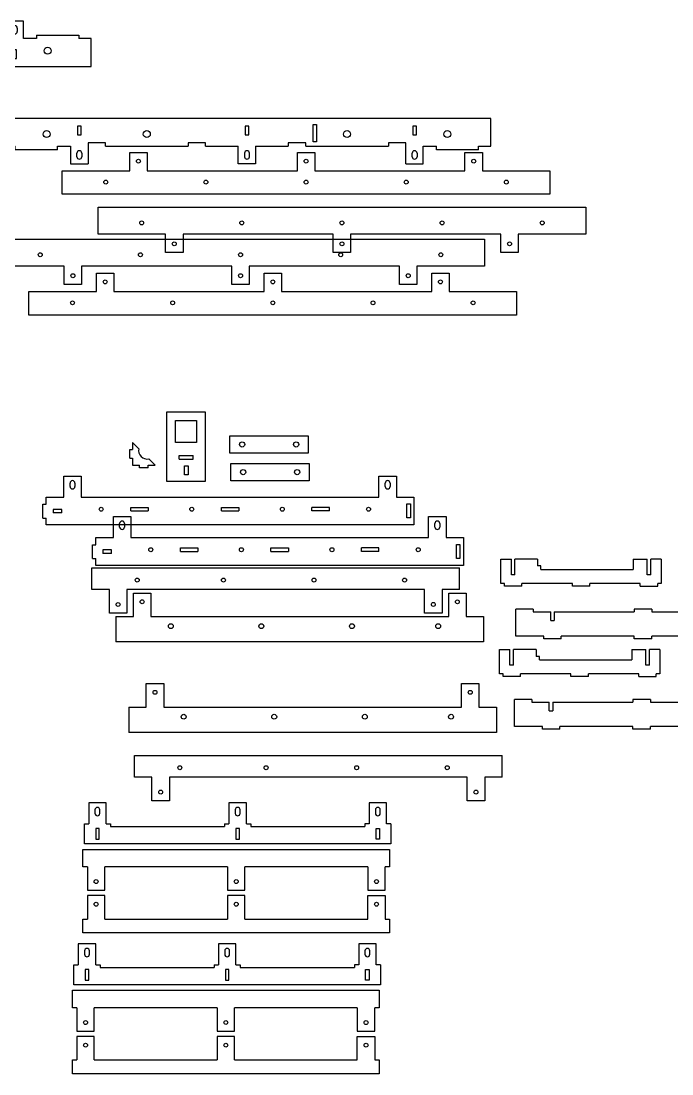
# Model space of a CAD drawing. Header units: millimetres. Extents: x -1032 to 1068, y -74 to 636.
# Drawn here: x -716 to -342, y -74 to 530 of the extents above; entities that cross this region are included whole.
import ezdxf

# ---------------------------------------------------------------- set-up
doc = ezdxf.new("R2010")
doc.units = ezdxf.units.MM
for name, color, linetype in [('BED_HOLDING_PLAT', 7, 'Continuous'), ('BED_HOLDING_TOP_', 7, 'Continuous'), ('Default', 7, 'Continuous'), ('LIMIT_SWICH_PLAT', 7, 'Continuous'), ('LONG_SUPPORT', 7, 'Continuous'), ('MIDLDE_PLATE', 7, 'Continuous'), ('SMALL_SUPPORT', 7, 'Continuous'), ('SUPPORT_LIMIT_', 7, 'Continuous'), ('X_HOLDING_PLATE_', 7, 'Continuous'), ('X_HOLDING_TOP_PL', 7, 'Continuous'), ('X_MIDDLE_PLATE', 7, 'Continuous'), ('X_RACK_SUPPORT_P', 7, 'Continuous'), ('Z_HOLDING_PLATE', 7, 'Continuous'), ('Z_HOLDING_TOP_PL', 7, 'Continuous'), ('Z_MIDLDE_PLATE', 7, 'Continuous')]:
    doc.layers.add(name, color=color, linetype=linetype)

# ---------------------------------------------------------------- blocks, each defined once
blk = doc.blocks.new('SE11')
at = {"layer": 'BED_HOLDING_PLAT', "color": 7, "linetype": 'Continuous'}
for p, q in [((-726.05, 473.69), (-726.05, 457.69)), ((-446.05, 473.69), (-726.05, 473.69)), ((-446.05, 457.69), (-446.05, 473.69)), ((-681.3, 469.19), (-683.3, 469.19)), ((-683.3, 469.19), (-683.3, 464.19)), ((-681.3, 464.19), (-681.3, 469.19)), ((-585.05, 469.19), (-587.05, 469.19)), ((-587.05, 469.19), (-587.05, 464.19)), ((-585.05, 464.19), (-585.05, 469.19)), ((-548.05, 460.19), (-548.05, 470.19)), ((-548.05, 470.19), (-546.05, 470.19)), ((-546.05, 470.19), (-546.05, 460.19)), ((-488.8, 469.19), (-490.8, 469.19)), ((-490.8, 469.19), (-490.8, 464.19)), ((-488.8, 464.19), (-488.8, 469.19)), ((-683.3, 464.19), (-681.3, 464.19)), ((-677.3, 459.69), (-677.3, 447.69)), ((-667.3, 459.69), (-677.3, 459.69)), ((-667.3, 457.69), (-667.3, 459.69)), ((-619.8, 459.69), (-619.8, 457.69)), ((-609.8, 459.69), (-619.8, 459.69)), ((-609.8, 457.69), (-609.8, 459.69)), ((-587.05, 464.19), (-585.05, 464.19)), ((-562.3, 459.69), (-562.3, 457.69)), ((-552.3, 459.69), (-562.3, 459.69)), ((-552.3, 457.69), (-552.3, 459.69)), ((-546.05, 460.19), (-548.05, 460.19)), ((-504.8, 459.69), (-504.8, 457.69)), ((-494.8, 459.69), (-504.8, 459.69)), ((-494.8, 447.69), (-494.8, 459.69)), ((-490.8, 464.19), (-488.8, 464.19)), ((-726.05, 457.69), (-719.05, 457.69)), ((-719.05, 455.69), (-719.05, 457.69)), ((-694.79, 455.69), (-719.05, 455.69)), ((-694.79, 457.69), (-687.3, 457.69)), ((-694.79, 455.69), (-694.79, 457.69)), ((-687.3, 457.69), (-687.3, 447.69)), ((-683.7, 451.69), (-683.7, 453.69)), ((-680.9, 453.69), (-680.9, 451.69)), ((-667.3, 457.69), (-619.8, 457.69)), ((-609.8, 457.69), (-591.05, 457.69)), ((-591.05, 447.69), (-591.05, 457.69)), ((-587.45, 453.69), (-587.45, 451.69)), ((-584.65, 451.69), (-584.65, 453.69)), ((-581.05, 457.69), (-562.3, 457.69)), ((-581.05, 457.69), (-581.05, 447.69)), ((-552.3, 457.69), (-504.8, 457.69)), ((-491.2, 451.69), (-491.2, 453.69)), ((-488.4, 453.69), (-488.4, 451.69)), ((-484.8, 457.69), (-477.32, 457.69)), ((-484.8, 447.69), (-484.8, 457.69)), ((-477.32, 455.69), (-477.32, 457.69)), ((-453.05, 455.69), (-477.32, 455.69)), ((-453.05, 457.69), (-446.05, 457.69)), ((-453.05, 455.69), (-453.05, 457.69)), ((-687.3, 447.69), (-677.3, 447.69)), ((-581.05, 447.69), (-591.05, 447.69)), ((-494.8, 447.69), (-484.8, 447.69))]:
    blk.add_line(p, q, dxfattribs=at)
for centre in [(-701.05, 464.69), (-643.55, 464.69), (-528.55, 464.69), (-471.05, 464.69)]:
    blk.add_circle(centre, 2, dxfattribs=at)
for centre, start, end in [((-682.3, 453.69), 0, 180), ((-586.05, 453.69), 0, 180), ((-489.8, 453.69), 0, 180), ((-682.3, 451.69), 180, 0), ((-586.05, 451.69), 180, 0), ((-489.8, 451.69), 180, 0)]:
    blk.add_arc(centre, 1.4, start, end, dxfattribs=at)
blk = doc.blocks.new('SE45')
at = {"layer": 'MIDLDE_PLATE', "color": 7, "linetype": 'Continuous'}
for p, q in [((-653.37, 443.63), (-653.37, 454.13)), ((-653.37, 454.13), (-643.37, 454.13)), ((-643.37, 454.13), (-643.37, 443.63)), ((-557.12, 443.63), (-557.12, 454.13)), ((-557.12, 454.13), (-547.12, 454.13)), ((-547.12, 454.13), (-547.12, 443.63)), ((-460.87, 443.63), (-460.87, 454.13)), ((-460.87, 454.13), (-450.87, 454.13)), ((-450.87, 454.13), (-450.87, 443.63)), ((-692.12, 430.13), (-692.12, 443.63)), ((-692.12, 443.63), (-653.37, 443.63)), ((-643.37, 443.63), (-557.12, 443.63)), ((-547.12, 443.63), (-460.87, 443.63)), ((-450.87, 443.63), (-412.12, 443.63)), ((-412.12, 443.63), (-412.12, 430.13)), ((-412.12, 430.13), (-692.12, 430.13))]:
    blk.add_line(p, q, dxfattribs=at)
for centre, radius in [((-648.37, 449.14), 1.13), ((-552.12, 449.14), 1.12), ((-455.87, 449.14), 1.13), ((-667.12, 437.13), 1.12), ((-609.62, 437.13), 1.12), ((-552.12, 437.13), 1.12), ((-494.62, 437.13), 1.12), ((-437.12, 437.13), 1.12)]:
    blk.add_circle(centre, radius, dxfattribs=at)
blk = doc.blocks.new('SE46')
at = {"layer": 'BED_HOLDING_TOP_', "color": 7, "linetype": 'Continuous'}
for p, q in [((-729.72, 388.95), (-729.72, 404.45)), ((-729.72, 404.45), (-449.72, 404.45)), ((-449.72, 404.45), (-449.72, 388.95)), ((-690.97, 388.95), (-729.72, 388.95)), ((-690.97, 378.44), (-690.97, 388.95)), ((-594.72, 388.95), (-680.97, 388.95)), ((-680.97, 388.95), (-680.97, 378.44)), ((-594.72, 378.44), (-594.72, 388.95)), ((-584.72, 388.95), (-584.72, 378.44)), ((-498.47, 388.95), (-584.72, 388.95)), ((-498.47, 378.44), (-498.47, 388.95)), ((-449.72, 388.95), (-488.47, 388.95)), ((-488.47, 388.95), (-488.47, 378.44)), ((-680.97, 378.44), (-690.97, 378.44)), ((-584.72, 378.44), (-594.72, 378.44)), ((-488.47, 378.44), (-498.47, 378.44))]:
    blk.add_line(p, q, dxfattribs=at)
for centre, radius in [((-704.72, 395.45), 1.12), ((-647.22, 395.45), 1.12), ((-589.72, 395.45), 1.12), ((-532.22, 395.45), 1.12), ((-474.72, 395.45), 1.12), ((-685.97, 383.43), 1.13), ((-589.72, 383.43), 1.13), ((-493.47, 383.43), 1.13)]:
    blk.add_circle(centre, radius, dxfattribs=at)
blk = doc.blocks.new('SE47')
at = {"layer": 'SMALL_SUPPORT', "color": 7, "linetype": 'Continuous'}
for p, q in [((-440.24, 206.91), (-440.24, 220.91)), ((-440.24, 220.91), (-434.24, 220.91)), ((-434.24, 211.91), (-434.24, 220.91)), ((-432.24, 211.91), (-432.24, 220.91)), ((-419.24, 220.91), (-432.24, 220.91)), ((-419.24, 220.91), (-419.24, 216.91)), ((-364.24, 220.91), (-364.24, 214.91)), ((-364.24, 220.91), (-356.24, 220.91)), ((-356.24, 211.91), (-356.24, 220.91)), ((-354.24, 211.91), (-354.24, 220.91)), ((-348.24, 220.91), (-354.24, 220.91)), ((-348.24, 220.91), (-348.24, 206.91)), ((-432.24, 211.91), (-434.24, 211.91)), ((-417.24, 216.91), (-419.24, 216.91)), ((-417.24, 214.91), (-417.24, 216.91)), ((-417.24, 214.91), (-364.24, 214.91)), ((-354.24, 211.91), (-356.24, 211.91)), ((-438.24, 206.91), (-440.24, 206.91)), ((-438.24, 205.41), (-438.24, 206.91)), ((-428.24, 205.41), (-438.24, 205.41)), ((-399.24, 206.91), (-428.24, 206.91)), ((-428.24, 205.41), (-428.24, 206.91)), ((-399.24, 205.41), (-399.24, 206.91)), ((-389.24, 205.41), (-399.24, 205.41)), ((-389.24, 205.41), (-389.24, 206.91)), ((-360.24, 206.91), (-389.24, 206.91)), ((-360.24, 205.41), (-360.24, 206.91)), ((-360.24, 205.41), (-350.24, 205.41)), ((-348.24, 206.91), (-350.24, 206.91)), ((-350.24, 205.41), (-350.24, 206.91))]:
    blk.add_line(p, q, dxfattribs=at)
blk = doc.blocks.new('SE48')
at = {"layer": 'LONG_SUPPORT', "color": 7, "linetype": 'Continuous'}
for p, q in [((-431.66, 176.64), (-431.66, 192.14)), ((-421.66, 192.14), (-431.66, 192.14)), ((-421.66, 192.14), (-421.66, 190.64)), ((-421.66, 190.64), (-411.66, 190.64)), ((-411.66, 185.64), (-411.66, 190.64)), ((-409.66, 190.64), (-363.66, 190.64)), ((-409.66, 190.64), (-409.66, 185.64)), ((-353.66, 192.14), (-363.66, 192.14)), ((-363.66, 192.14), (-363.66, 190.64)), ((-353.66, 192.14), (-353.66, 190.64)), ((-353.66, 190.64), (-307.66, 190.64)), ((-307.66, 190.64), (-307.66, 185.64)), ((-305.66, 190.64), (-295.66, 190.64)), ((-305.66, 185.64), (-305.66, 190.64)), ((-295.66, 192.14), (-295.66, 190.64)), ((-295.66, 192.14), (-285.66, 192.14)), ((-285.66, 192.14), (-285.66, 176.64)), ((-411.66, 185.64), (-409.66, 185.64)), ((-305.66, 185.64), (-307.66, 185.64)), ((-415.66, 176.64), (-431.66, 176.64)), ((-415.66, 175.14), (-415.66, 176.64)), ((-405.66, 175.14), (-405.66, 176.64)), ((-363.66, 176.64), (-405.66, 176.64)), ((-363.66, 175.14), (-363.66, 176.64)), ((-353.66, 175.14), (-353.66, 176.64)), ((-311.66, 176.64), (-353.66, 176.64)), ((-311.66, 175.14), (-311.66, 176.64)), ((-285.66, 176.64), (-301.66, 176.64)), ((-301.66, 175.14), (-301.66, 176.64)), ((-405.66, 175.14), (-415.66, 175.14)), ((-353.66, 175.14), (-363.66, 175.14)), ((-311.66, 175.14), (-301.66, 175.14))]:
    blk.add_line(p, q, dxfattribs=at)
blk = doc.blocks.new('SE49')
at = {"layer": 'X_HOLDING_TOP_PL', "color": 7, "linetype": 'Continuous'}
for p, q in [((-651.24, 187.86), (-651.24, 201.36)), ((-651.24, 201.36), (-641.24, 201.36)), ((-641.24, 201.36), (-641.24, 187.86)), ((-470.24, 187.86), (-470.24, 201.36)), ((-470.24, 201.36), (-460.24, 201.36)), ((-460.24, 201.36), (-460.24, 187.86)), ((-661.24, 187.86), (-651.24, 187.86)), ((-661.24, 187.86), (-661.24, 173.36)), ((-641.24, 187.86), (-470.24, 187.86)), ((-460.24, 187.86), (-450.24, 187.86)), ((-450.24, 187.86), (-450.24, 173.36)), ((-450.24, 173.36), (-661.24, 173.36))]:
    blk.add_line(p, q, dxfattribs=at)
for centre, radius in [((-646.24, 196.36), 1.13), ((-465.24, 196.36), 1.12), ((-629.77, 182.36), 1.4), ((-577.77, 182.36), 1.4), ((-525.77, 182.36), 1.4), ((-476.25, 182.36), 1.4)]:
    blk.add_circle(centre, radius, dxfattribs=at)
blk = doc.blocks.new('SE50')
at = {"layer": 'X_MIDDLE_PLATE', "color": 7, "linetype": 'Continuous'}
for p, q in [((-675.04, 203.33), (-675.04, 215.83)), ((-675.04, 215.83), (-464.04, 215.83)), ((-464.04, 203.33), (-464.04, 215.83)), ((-665.04, 203.33), (-675.04, 203.33)), ((-665.04, 189.83), (-665.04, 203.33)), ((-484.04, 203.33), (-655.04, 203.33)), ((-655.04, 203.33), (-655.04, 189.83)), ((-484.04, 189.83), (-484.04, 203.33)), ((-474.04, 203.33), (-474.04, 189.83)), ((-464.04, 203.33), (-474.04, 203.33)), ((-655.04, 189.83), (-665.04, 189.83)), ((-474.04, 189.83), (-484.04, 189.83))]:
    blk.add_line(p, q, dxfattribs=at)
for centre, radius in [((-649.06, 208.83), 1.13), ((-599.54, 208.83), 1.13), ((-547.54, 208.83), 1.13), ((-495.54, 208.83), 1.13), ((-660.04, 194.83), 1.12), ((-479.04, 194.83), 1.13)]:
    blk.add_circle(centre, radius, dxfattribs=at)
blk = doc.blocks.new('SE51')
at = {"layer": 'X_RACK_SUPPORT_P', "color": 7, "linetype": 'Continuous'}
for p, q in [((-595.27, 265.78), (-595.27, 275.78)), ((-595.27, 275.78), (-550.27, 275.78)), ((-550.27, 275.78), (-550.27, 265.78)), ((-550.27, 265.78), (-595.27, 265.78))]:
    blk.add_line(p, q, dxfattribs=at)
for centre in [(-588.27, 270.78), (-557.27, 270.78)]:
    blk.add_circle(centre, 1.5, dxfattribs=at)
blk = doc.blocks.new('SE52')
at = {"layer": 'LIMIT_SWICH_PLAT', "color": 7, "linetype": 'Continuous'}
for p, q in [((-632, 265.28), (-632, 305.28)), ((-632, 305.28), (-610, 305.28)), ((-610, 305.28), (-610, 265.28)), ((-627, 300.28), (-615, 300.28)), ((-627, 287.78), (-627, 300.28)), ((-615, 300.28), (-615, 287.78)), ((-615, 287.78), (-627, 287.78)), ((-624.88, 280.28), (-616.88, 280.28)), ((-624.88, 278.28), (-624.88, 280.28)), ((-624.88, 278.28), (-616.88, 278.28)), ((-616.88, 278.28), (-616.88, 280.28)), ((-621.88, 269.28), (-621.88, 274.28)), ((-621.88, 274.28), (-619.88, 274.28)), ((-619.88, 274.28), (-619.88, 269.28)), ((-619.88, 269.28), (-621.88, 269.28)), ((-610, 265.28), (-632, 265.28))]:
    blk.add_line(p, q, dxfattribs=at)
blk = doc.blocks.new('SE53')
at = {"layer": 'SUPPORT_LIMIT_', "color": 7, "linetype": 'Continuous'}
for p, q in [((-651.8, 287.75), (-651.8, 283.75)), ((-648.21, 284.17), (-651.8, 287.75)), ((-653.3, 283.75), (-651.8, 283.75)), ((-653.3, 278.75), (-653.3, 283.75)), ((-653.3, 278.75), (-651.8, 278.75)), ((-651.8, 278.75), (-651.8, 274.75)), ((-638.8, 274.75), (-642.38, 278.34)), ((-651.8, 274.75), (-647.8, 274.75)), ((-647.8, 273.25), (-647.8, 274.75)), ((-642.8, 273.25), (-647.8, 273.25)), ((-642.8, 274.75), (-638.8, 274.75)), ((-642.8, 273.25), (-642.8, 274.75))]:
    blk.add_line(p, q, dxfattribs=at)
blk.add_arc((-643.3, 283.25), 5, 169.4499, 280.5501, dxfattribs=at)
blk = doc.blocks.new('SE54')
at = {"layer": 'X_HOLDING_PLATE_', "color": 7, "linetype": 'Continuous'}
for p, q in [((-662.75, 233.25), (-662.75, 245.25)), ((-662.75, 245.25), (-652.75, 245.25)), ((-652.75, 245.25), (-652.75, 233.25)), ((-481.75, 233.25), (-481.75, 245.25)), ((-481.75, 245.25), (-471.75, 245.25)), ((-471.75, 245.25), (-471.75, 233.25)), ((-659.15, 239.25), (-659.15, 241.25)), ((-656.35, 241.25), (-656.35, 239.25)), ((-478.15, 239.25), (-478.15, 241.25)), ((-475.35, 241.25), (-475.35, 239.25)), ((-672.75, 233.25), (-662.75, 233.25)), ((-672.75, 229.13), (-672.75, 233.25)), ((-652.75, 233.25), (-481.75, 233.25)), ((-471.75, 233.25), (-461.75, 233.25)), ((-461.75, 233.25), (-461.75, 217.25)), ((-674.75, 229.13), (-672.75, 229.13)), ((-674.75, 221.13), (-674.75, 229.13)), ((-663.75, 226.13), (-668.75, 226.13)), ((-668.75, 226.13), (-668.75, 224.13)), ((-663.75, 224.13), (-668.75, 224.13)), ((-663.75, 224.13), (-663.75, 226.13)), ((-624.25, 225.25), (-624.25, 227.25)), ((-624.25, 227.25), (-614.25, 227.25)), ((-624.25, 225.25), (-614.25, 225.25)), ((-614.25, 227.25), (-614.25, 225.25)), ((-572.25, 227.25), (-562.25, 227.25)), ((-572.25, 225.25), (-572.25, 227.25)), ((-572.25, 225.25), (-562.25, 225.25)), ((-562.25, 227.25), (-562.25, 225.25)), ((-510.25, 227.25), (-520.25, 227.25)), ((-520.25, 225.25), (-520.25, 227.25)), ((-510.25, 225.25), (-520.25, 225.25)), ((-510.25, 225.25), (-510.25, 227.25)), ((-465.75, 221.25), (-465.75, 229.25)), ((-465.75, 229.25), (-463.75, 229.25)), ((-463.75, 229.25), (-463.75, 221.25)), ((-674.75, 221.13), (-672.75, 221.13)), ((-672.75, 217.25), (-672.75, 221.13)), ((-463.75, 221.25), (-465.75, 221.25)), ((-461.75, 217.25), (-672.75, 217.25))]:
    blk.add_line(p, q, dxfattribs=at)
for centre in [(-641.25, 226.25), (-589.25, 226.25), (-537.25, 226.25), (-487.74, 226.25)]:
    blk.add_circle(centre, 1.13, dxfattribs=at)
for centre, start, end in [((-657.75, 241.25), 0, 180), ((-476.75, 241.25), 0, 180), ((-657.75, 239.25), 180, 0), ((-476.75, 239.25), 180, 0)]:
    blk.add_arc(centre, 1.4, start, end, dxfattribs=at)
blk = doc.blocks.new('SE57')
at = {"layer": 'Z_HOLDING_TOP_PL', "color": 7, "linetype": 'Continuous'}
for p, q in [((-680.18, 44.36), (-680.18, 54.36)), ((-680.18, 54.36), (-504.18, 54.36)), ((-504.18, 54.36), (-504.18, 44.36)), ((-677.68, 44.36), (-680.18, 44.36)), ((-677.68, 44.36), (-677.68, 30.87)), ((-597.18, 44.36), (-667.68, 44.36)), ((-667.68, 30.87), (-667.68, 44.36)), ((-597.18, 44.36), (-597.18, 30.87)), ((-516.68, 44.36), (-587.18, 44.36)), ((-587.18, 30.87), (-587.18, 44.36)), ((-516.68, 44.36), (-516.68, 30.87)), ((-504.18, 44.36), (-506.68, 44.36)), ((-506.68, 30.87), (-506.68, 44.36)), ((-677.68, 30.87), (-667.68, 30.87)), ((-597.18, 30.87), (-587.18, 30.87)), ((-516.68, 30.87), (-506.68, 30.87))]:
    blk.add_line(p, q, dxfattribs=at)
for centre, radius in [((-672.68, 35.87), 1.13), ((-592.18, 35.87), 1.12), ((-511.68, 35.87), 1.13)]:
    blk.add_circle(centre, radius, dxfattribs=at)
blk = doc.blocks.new('SE58')
at = {"layer": 'Z_MIDLDE_PLATE', "color": 7, "linetype": 'Continuous'}
for p, q in [((-667.68, 27.87), (-677.68, 27.87)), ((-677.68, 27.87), (-677.68, 14.37)), ((-667.68, 14.37), (-667.68, 27.87)), ((-587.18, 27.87), (-597.18, 27.87)), ((-597.18, 27.87), (-597.18, 14.37)), ((-587.18, 14.37), (-587.18, 27.87)), ((-516.68, 27.87), (-506.68, 27.87)), ((-516.68, 14.37), (-516.68, 27.87)), ((-506.68, 27.87), (-506.68, 14.37)), ((-680.18, 6.37), (-680.18, 14.37)), ((-680.18, 14.37), (-677.68, 14.37)), ((-667.68, 14.37), (-597.18, 14.37)), ((-587.18, 14.37), (-516.68, 14.37)), ((-506.68, 14.37), (-504.18, 14.37)), ((-504.18, 14.37), (-504.18, 6.37)), ((-504.18, 6.37), (-680.18, 6.37))]:
    blk.add_line(p, q, dxfattribs=at)
for centre, radius in [((-672.68, 22.87), 1.13), ((-592.18, 22.87), 1.12), ((-511.68, 22.87), 1.13)]:
    blk.add_circle(centre, radius, dxfattribs=at)
blk = doc.blocks.new('SE59')
at = {"layer": 'Z_HOLDING_PLATE', "color": 7, "linetype": 'Continuous'}
for p, q in [((-666.9, 81.01), (-676.9, 81.01)), ((-676.9, 81.01), (-676.9, 69.01)), ((-666.9, 69.01), (-666.9, 81.01)), ((-586.4, 81.01), (-596.4, 81.01)), ((-596.4, 81.01), (-596.4, 69.01)), ((-586.4, 69.01), (-586.4, 81.01)), ((-505.9, 81.01), (-515.9, 81.01)), ((-515.9, 81.01), (-515.9, 69.01)), ((-505.9, 69.01), (-505.9, 81.01)), ((-673.3, 77.01), (-673.3, 75.01)), ((-670.5, 75.01), (-670.5, 77.01)), ((-592.8, 77.01), (-592.8, 75.01)), ((-590, 75.01), (-590, 77.01)), ((-512.3, 77.01), (-512.3, 75.01)), ((-509.5, 75.01), (-509.5, 77.01)), ((-679.4, 57.51), (-679.4, 69.01)), ((-679.4, 69.01), (-676.9, 69.01)), ((-666.9, 69.01), (-664.4, 69.01)), ((-664.4, 69.01), (-664.4, 67.51)), ((-664.4, 67.51), (-598.9, 67.51)), ((-598.9, 69.01), (-598.9, 67.51)), ((-598.9, 69.01), (-596.4, 69.01)), ((-586.4, 69.01), (-583.9, 69.01)), ((-583.9, 69.01), (-583.9, 67.51)), ((-583.9, 67.51), (-518.4, 67.51)), ((-518.4, 69.01), (-518.4, 67.51)), ((-515.9, 69.01), (-518.4, 69.01)), ((-503.4, 69.01), (-505.9, 69.01)), ((-503.4, 69.01), (-503.4, 57.51)), ((-670.9, 66.26), (-672.9, 66.26)), ((-672.9, 66.26), (-672.9, 60.26)), ((-670.9, 60.26), (-670.9, 66.26)), ((-590.4, 66.26), (-592.4, 66.26)), ((-592.4, 66.26), (-592.4, 60.26)), ((-590.4, 60.26), (-590.4, 66.26)), ((-511.9, 60.26), (-511.9, 66.26)), ((-511.9, 66.26), (-509.9, 66.26)), ((-509.9, 66.26), (-509.9, 60.26)), ((-503.4, 57.51), (-679.4, 57.51)), ((-672.9, 60.26), (-670.9, 60.26)), ((-592.4, 60.26), (-590.4, 60.26)), ((-509.9, 60.26), (-511.9, 60.26))]:
    blk.add_line(p, q, dxfattribs=at)
for centre, start, end in [((-671.9, 77.01), 0, 180), ((-671.9, 75.01), 180, 0), ((-591.4, 77.01), 0, 180), ((-591.4, 75.01), 180, 0), ((-510.9, 77.01), 0, 180), ((-510.9, 75.01), 180, 0)]:
    blk.add_arc(centre, 1.4, start, end, dxfattribs=at)
blk = doc.blocks.new('SE72')
at = {"layer": 'BED_HOLDING_PLAT', "color": 7, "linetype": 'Continuous'}
for p, q in [((-906.78, 529.51), (-916.78, 529.51)), ((-916.78, 529.51), (-916.78, 519.51)), ((-913.18, 523.51), (-913.18, 525.51)), ((-910.38, 525.51), (-910.38, 523.51)), ((-906.78, 529.51), (-906.78, 517.51)), ((-820.53, 519.51), (-820.53, 529.51)), ((-820.53, 529.51), (-810.53, 529.51)), ((-816.93, 525.51), (-816.93, 523.51)), ((-814.13, 523.51), (-814.13, 525.51)), ((-810.53, 529.51), (-810.53, 519.51)), ((-724.28, 517.51), (-724.28, 529.51)), ((-714.28, 529.51), (-724.28, 529.51)), ((-720.68, 523.51), (-720.68, 525.51)), ((-717.88, 525.51), (-717.88, 523.51)), ((-714.28, 519.51), (-714.28, 529.51)), ((-955.53, 519.51), (-955.53, 503.51)), ((-948.53, 519.51), (-955.53, 519.51)), ((-948.53, 521.51), (-948.53, 519.51)), ((-948.53, 521.51), (-924.27, 521.51)), ((-924.27, 521.51), (-924.27, 519.51)), ((-916.78, 519.51), (-924.27, 519.51)), ((-896.78, 517.51), (-896.78, 519.51)), ((-849.28, 519.51), (-896.78, 519.51)), ((-849.28, 519.51), (-849.28, 517.51)), ((-839.28, 517.51), (-839.28, 519.51)), ((-820.53, 519.51), (-839.28, 519.51)), ((-791.78, 519.51), (-810.53, 519.51)), ((-791.78, 519.51), (-791.78, 517.51)), ((-781.78, 517.51), (-781.78, 519.51)), ((-734.28, 519.51), (-781.78, 519.51)), ((-734.28, 519.51), (-734.28, 517.51)), ((-706.8, 519.51), (-714.28, 519.51)), ((-706.8, 521.51), (-706.8, 519.51)), ((-706.8, 521.51), (-682.53, 521.51)), ((-682.53, 521.51), (-682.53, 519.51)), ((-675.53, 519.51), (-682.53, 519.51)), ((-675.53, 503.51), (-675.53, 519.51)), ((-906.78, 517.51), (-896.78, 517.51)), ((-855.53, 517.01), (-853.53, 517.01)), ((-855.53, 507.01), (-855.53, 517.01)), ((-853.53, 517.01), (-853.53, 507.01)), ((-849.28, 517.51), (-839.28, 517.51)), ((-791.78, 517.51), (-781.78, 517.51)), ((-734.28, 517.51), (-724.28, 517.51)), ((-910.78, 513.01), (-912.78, 513.01)), ((-912.78, 513.01), (-912.78, 508.01)), ((-912.78, 508.01), (-910.78, 508.01)), ((-910.78, 508.01), (-910.78, 513.01)), ((-814.53, 513.01), (-816.53, 513.01)), ((-816.53, 513.01), (-816.53, 508.01)), ((-816.53, 508.01), (-814.53, 508.01)), ((-814.53, 508.01), (-814.53, 513.01)), ((-718.28, 513.01), (-720.28, 513.01)), ((-720.28, 513.01), (-720.28, 508.01)), ((-720.28, 508.01), (-718.28, 508.01)), ((-718.28, 508.01), (-718.28, 513.01)), ((-955.53, 503.51), (-675.53, 503.51)), ((-853.53, 507.01), (-855.53, 507.01))]:
    blk.add_line(p, q, dxfattribs=at)
for centre in [(-930.53, 512.51), (-873.03, 512.51), (-758.03, 512.51), (-700.53, 512.51)]:
    blk.add_circle(centre, 2, dxfattribs=at)
for centre, start, end in [((-911.78, 525.51), 0, 180), ((-815.53, 525.51), 0, 180), ((-719.28, 525.51), 0, 180), ((-911.78, 523.51), 180, 0), ((-815.53, 523.51), 180, 0), ((-719.28, 523.51), 180, 0)]:
    blk.add_arc(centre, 1.4, start, end, dxfattribs=at)
blk = doc.blocks.new('SE73')
at = {"layer": 'MIDLDE_PLATE', "color": 7, "linetype": 'Continuous'}
for p, q in [((-672.46, 374.37), (-672.46, 384.87)), ((-672.46, 384.87), (-662.46, 384.87)), ((-662.46, 384.87), (-662.46, 374.37)), ((-576.21, 374.37), (-576.21, 384.87)), ((-576.21, 384.87), (-566.21, 384.87)), ((-566.21, 384.87), (-566.21, 374.37)), ((-479.96, 374.37), (-479.96, 384.87)), ((-479.96, 384.87), (-469.96, 384.87)), ((-469.96, 384.87), (-469.96, 374.37)), ((-711.21, 360.87), (-711.21, 374.37)), ((-711.21, 374.37), (-672.46, 374.37)), ((-662.46, 374.37), (-576.21, 374.37)), ((-566.21, 374.37), (-479.96, 374.37)), ((-469.96, 374.37), (-431.21, 374.37)), ((-431.21, 374.37), (-431.21, 360.87)), ((-431.21, 360.87), (-711.21, 360.87))]:
    blk.add_line(p, q, dxfattribs=at)
for centre, radius in [((-667.46, 379.88), 1.13), ((-571.21, 379.88), 1.12), ((-474.96, 379.88), 1.13), ((-686.21, 367.87), 1.12), ((-628.71, 367.87), 1.12), ((-571.21, 367.87), 1.12), ((-513.71, 367.87), 1.12), ((-456.21, 367.87), 1.12)]:
    blk.add_circle(centre, radius, dxfattribs=at)
blk = doc.blocks.new('SE74')
at = {"layer": 'BED_HOLDING_TOP_', "color": 7, "linetype": 'Continuous'}
for p, q in [((-671.51, 407.24), (-671.51, 422.74)), ((-671.51, 422.74), (-391.51, 422.74)), ((-391.51, 422.74), (-391.51, 407.24)), ((-632.76, 407.24), (-671.51, 407.24)), ((-632.76, 396.73), (-632.76, 407.24)), ((-536.51, 407.24), (-622.76, 407.24)), ((-622.76, 407.24), (-622.76, 396.73)), ((-536.51, 396.73), (-536.51, 407.24)), ((-526.51, 407.24), (-526.51, 396.73)), ((-440.26, 407.24), (-526.51, 407.24)), ((-440.26, 396.73), (-440.26, 407.24)), ((-391.51, 407.24), (-430.26, 407.24)), ((-430.26, 407.24), (-430.26, 396.73)), ((-622.76, 396.73), (-632.76, 396.73)), ((-526.51, 396.73), (-536.51, 396.73)), ((-430.26, 396.73), (-440.26, 396.73))]:
    blk.add_line(p, q, dxfattribs=at)
for centre, radius in [((-646.51, 413.74), 1.12), ((-589.01, 413.74), 1.12), ((-531.51, 413.74), 1.12), ((-474.01, 413.74), 1.12), ((-416.51, 413.74), 1.12), ((-627.76, 401.72), 1.13), ((-531.51, 401.72), 1.13), ((-435.26, 401.72), 1.13)]:
    blk.add_circle(centre, radius, dxfattribs=at)
blk = doc.blocks.new('SE106')
at = {"layer": 'X_HOLDING_TOP_PL', "color": 7, "linetype": 'Continuous'}
for p, q in [((-643.85, 135.92), (-643.85, 149.42)), ((-643.85, 149.42), (-633.85, 149.42)), ((-633.85, 149.42), (-633.85, 135.92)), ((-462.85, 135.92), (-462.85, 149.42)), ((-462.85, 149.42), (-452.85, 149.42)), ((-452.85, 149.42), (-452.85, 135.92)), ((-653.85, 135.92), (-643.85, 135.92)), ((-653.85, 135.92), (-653.85, 121.42)), ((-633.85, 135.92), (-462.85, 135.92)), ((-452.85, 135.92), (-442.85, 135.92)), ((-442.85, 135.92), (-442.85, 121.42)), ((-442.85, 121.42), (-653.85, 121.42))]:
    blk.add_line(p, q, dxfattribs=at)
for centre, radius in [((-638.85, 144.42), 1.13), ((-457.85, 144.42), 1.12), ((-622.38, 130.42), 1.4), ((-570.38, 130.42), 1.4), ((-518.38, 130.42), 1.4), ((-468.87, 130.42), 1.4)]:
    blk.add_circle(centre, radius, dxfattribs=at)
blk = doc.blocks.new('SE107')
at = {"layer": 'X_MIDDLE_PLATE', "color": 7, "linetype": 'Continuous'}
for p, q in [((-650.57, 95.69), (-650.57, 108.19)), ((-650.57, 108.19), (-439.57, 108.19)), ((-439.57, 95.69), (-439.57, 108.19)), ((-640.57, 95.69), (-650.57, 95.69)), ((-640.57, 82.19), (-640.57, 95.69)), ((-459.57, 95.69), (-630.57, 95.69)), ((-630.57, 95.69), (-630.57, 82.19)), ((-459.57, 82.19), (-459.57, 95.69)), ((-449.57, 95.69), (-449.57, 82.19)), ((-439.57, 95.69), (-449.57, 95.69)), ((-630.57, 82.19), (-640.57, 82.19)), ((-449.57, 82.19), (-459.57, 82.19))]:
    blk.add_line(p, q, dxfattribs=at)
for centre, radius in [((-624.58, 101.19), 1.13), ((-575.07, 101.19), 1.13), ((-523.07, 101.19), 1.13), ((-471.07, 101.19), 1.13), ((-635.57, 87.19), 1.12), ((-454.57, 87.19), 1.13)]:
    blk.add_circle(centre, radius, dxfattribs=at)
blk = doc.blocks.new('SE108')
at = {"layer": 'X_HOLDING_PLATE_', "color": 7, "linetype": 'Continuous'}
for p, q in [((-691.24, 256.48), (-691.24, 268.48)), ((-691.24, 268.48), (-681.24, 268.48)), ((-681.24, 268.48), (-681.24, 256.48)), ((-510.24, 256.48), (-510.24, 268.48)), ((-510.24, 268.48), (-500.24, 268.48)), ((-500.24, 268.48), (-500.24, 256.48)), ((-687.64, 262.48), (-687.64, 264.48)), ((-684.84, 264.48), (-684.84, 262.48)), ((-506.64, 262.48), (-506.64, 264.48)), ((-503.84, 264.48), (-503.84, 262.48)), ((-701.24, 256.48), (-691.24, 256.48)), ((-701.24, 252.35), (-701.24, 256.48)), ((-681.24, 256.48), (-510.24, 256.48)), ((-500.24, 256.48), (-490.24, 256.48)), ((-490.24, 256.48), (-490.24, 240.48)), ((-703.24, 252.35), (-701.24, 252.35)), ((-703.24, 244.35), (-703.24, 252.35)), ((-692.24, 249.35), (-697.24, 249.35)), ((-697.24, 249.35), (-697.24, 247.35)), ((-692.24, 247.35), (-692.24, 249.35)), ((-652.74, 248.48), (-652.74, 250.48)), ((-652.74, 250.48), (-642.74, 250.48)), ((-652.74, 248.48), (-642.74, 248.48)), ((-642.74, 250.48), (-642.74, 248.48)), ((-600.74, 250.48), (-590.74, 250.48)), ((-600.74, 248.48), (-600.74, 250.48)), ((-600.74, 248.48), (-590.74, 248.48)), ((-590.74, 250.48), (-590.74, 248.48)), ((-538.74, 250.48), (-548.74, 250.48)), ((-548.74, 248.48), (-548.74, 250.48)), ((-538.74, 248.48), (-548.74, 248.48)), ((-538.74, 248.48), (-538.74, 250.48)), ((-494.24, 244.48), (-494.24, 252.48)), ((-494.24, 252.48), (-492.24, 252.48)), ((-492.24, 252.48), (-492.24, 244.48)), ((-703.24, 244.35), (-701.24, 244.35)), ((-701.24, 240.48), (-701.24, 244.35)), ((-692.24, 247.35), (-697.24, 247.35)), ((-492.24, 244.48), (-494.24, 244.48)), ((-490.24, 240.48), (-701.24, 240.48))]:
    blk.add_line(p, q, dxfattribs=at)
for centre in [(-669.74, 249.48), (-617.74, 249.48), (-565.74, 249.48), (-516.23, 249.48)]:
    blk.add_circle(centre, 1.13, dxfattribs=at)
for centre, start, end in [((-686.24, 264.48), 0, 180), ((-505.24, 264.48), 0, 180), ((-686.24, 262.48), 180, 0), ((-505.24, 262.48), 180, 0)]:
    blk.add_arc(centre, 1.4, start, end, dxfattribs=at)
blk = doc.blocks.new('SE109')
at = {"layer": 'SMALL_SUPPORT', "color": 7, "linetype": 'Continuous'}
for p, q in [((-441.03, 155.02), (-441.03, 169.02)), ((-441.03, 169.02), (-435.03, 169.02)), ((-435.03, 160.02), (-435.03, 169.02)), ((-433.03, 160.02), (-433.03, 169.02)), ((-420.03, 169.02), (-433.03, 169.02)), ((-420.03, 169.02), (-420.03, 165.02)), ((-418.03, 165.02), (-420.03, 165.02)), ((-418.03, 163.02), (-418.03, 165.02)), ((-365.03, 169.02), (-365.03, 163.02)), ((-365.03, 169.02), (-357.03, 169.02)), ((-357.03, 160.02), (-357.03, 169.02)), ((-355.03, 160.02), (-355.03, 169.02)), ((-349.03, 169.02), (-355.03, 169.02)), ((-349.03, 169.02), (-349.03, 155.02)), ((-433.03, 160.02), (-435.03, 160.02)), ((-418.03, 163.02), (-365.03, 163.02)), ((-355.03, 160.02), (-357.03, 160.02)), ((-439.03, 155.02), (-441.03, 155.02)), ((-439.03, 153.52), (-439.03, 155.02)), ((-429.03, 153.52), (-439.03, 153.52)), ((-400.03, 155.02), (-429.03, 155.02)), ((-429.03, 153.52), (-429.03, 155.02)), ((-400.03, 153.52), (-400.03, 155.02)), ((-390.03, 153.52), (-400.03, 153.52)), ((-390.03, 153.52), (-390.03, 155.02)), ((-361.03, 155.02), (-390.03, 155.02)), ((-361.03, 153.52), (-361.03, 155.02)), ((-361.03, 153.52), (-351.03, 153.52)), ((-349.03, 155.02), (-351.03, 155.02)), ((-351.03, 153.52), (-351.03, 155.02))]:
    blk.add_line(p, q, dxfattribs=at)
blk = doc.blocks.new('SE110')
at = {"layer": 'LONG_SUPPORT', "color": 7, "linetype": 'Continuous'}
for p, q in [((-432.45, 124.75), (-432.45, 140.25)), ((-422.45, 140.25), (-432.45, 140.25)), ((-422.45, 140.25), (-422.45, 138.75)), ((-354.45, 140.25), (-364.45, 140.25)), ((-364.45, 140.25), (-364.45, 138.75)), ((-354.45, 140.25), (-354.45, 138.75)), ((-296.45, 140.25), (-296.45, 138.75)), ((-296.45, 140.25), (-286.45, 140.25)), ((-286.45, 140.25), (-286.45, 124.75)), ((-422.45, 138.75), (-412.45, 138.75)), ((-412.45, 133.75), (-412.45, 138.75)), ((-412.45, 133.75), (-410.45, 133.75)), ((-410.45, 138.75), (-364.45, 138.75)), ((-410.45, 138.75), (-410.45, 133.75)), ((-354.45, 138.75), (-308.45, 138.75)), ((-308.45, 138.75), (-308.45, 133.75)), ((-306.45, 133.75), (-308.45, 133.75)), ((-306.45, 138.75), (-296.45, 138.75)), ((-306.45, 133.75), (-306.45, 138.75)), ((-416.45, 124.75), (-432.45, 124.75)), ((-416.45, 123.25), (-416.45, 124.75)), ((-406.45, 123.25), (-416.45, 123.25)), ((-406.45, 123.25), (-406.45, 124.75)), ((-364.45, 124.75), (-406.45, 124.75)), ((-364.45, 123.25), (-364.45, 124.75)), ((-354.45, 123.25), (-364.45, 123.25)), ((-354.45, 123.25), (-354.45, 124.75)), ((-312.45, 124.75), (-354.45, 124.75)), ((-312.45, 123.25), (-312.45, 124.75)), ((-312.45, 123.25), (-302.45, 123.25)), ((-286.45, 124.75), (-302.45, 124.75)), ((-302.45, 123.25), (-302.45, 124.75))]:
    blk.add_line(p, q, dxfattribs=at)
blk = doc.blocks.new('SE111')
at = {"layer": 'X_RACK_SUPPORT_P', "color": 7, "linetype": 'Continuous'}
for p, q in [((-595.84, 281.65), (-595.84, 291.65)), ((-595.84, 291.65), (-550.84, 291.65)), ((-550.84, 291.65), (-550.84, 281.65)), ((-550.84, 281.65), (-595.84, 281.65))]:
    blk.add_line(p, q, dxfattribs=at)
for centre in [(-588.84, 286.65), (-557.84, 286.65)]:
    blk.add_circle(centre, 1.5, dxfattribs=at)
blk = doc.blocks.new('SE118')
at = {"layer": 'Z_HOLDING_TOP_PL', "color": 7, "linetype": 'Continuous'}
for p, q in [((-686.18, -36.5), (-686.18, -26.5)), ((-686.18, -26.5), (-510.18, -26.5)), ((-510.18, -26.5), (-510.18, -36.5)), ((-683.68, -36.5), (-686.18, -36.5)), ((-683.68, -36.5), (-683.68, -49.99)), ((-603.18, -36.5), (-673.68, -36.5)), ((-673.68, -49.99), (-673.68, -36.5)), ((-603.18, -36.5), (-603.18, -49.99)), ((-522.68, -36.5), (-593.18, -36.5)), ((-593.18, -49.99), (-593.18, -36.5)), ((-522.68, -36.5), (-522.68, -49.99)), ((-510.18, -36.5), (-512.68, -36.5)), ((-512.68, -49.99), (-512.68, -36.5)), ((-683.68, -49.99), (-673.68, -49.99)), ((-603.18, -49.99), (-593.18, -49.99)), ((-522.68, -49.99), (-512.68, -49.99))]:
    blk.add_line(p, q, dxfattribs=at)
for centre, radius in [((-678.68, -44.99), 1.13), ((-598.18, -44.99), 1.12), ((-517.68, -44.99), 1.13)]:
    blk.add_circle(centre, radius, dxfattribs=at)
blk = doc.blocks.new('SE119')
at = {"layer": 'Z_MIDLDE_PLATE', "color": 7, "linetype": 'Continuous'}
for p, q in [((-673.68, -52.99), (-683.68, -52.99)), ((-683.68, -52.99), (-683.68, -66.49)), ((-673.68, -66.49), (-673.68, -52.99)), ((-593.18, -52.99), (-603.18, -52.99)), ((-603.18, -52.99), (-603.18, -66.49)), ((-593.18, -66.49), (-593.18, -52.99)), ((-522.68, -52.99), (-512.68, -52.99)), ((-522.68, -66.49), (-522.68, -52.99)), ((-512.68, -52.99), (-512.68, -66.49)), ((-686.18, -74.49), (-686.18, -66.49)), ((-686.18, -66.49), (-683.68, -66.49)), ((-673.68, -66.49), (-603.18, -66.49)), ((-593.18, -66.49), (-522.68, -66.49)), ((-512.68, -66.49), (-510.18, -66.49)), ((-510.18, -66.49), (-510.18, -74.49)), ((-510.18, -74.49), (-686.18, -74.49))]:
    blk.add_line(p, q, dxfattribs=at)
for centre, radius in [((-678.68, -57.99), 1.13), ((-598.18, -57.99), 1.12), ((-517.68, -57.99), 1.13)]:
    blk.add_circle(centre, radius, dxfattribs=at)
blk = doc.blocks.new('SE120')
at = {"layer": 'Z_HOLDING_PLATE', "color": 7, "linetype": 'Continuous'}
for p, q in [((-672.9, 0.15), (-682.9, 0.15)), ((-682.9, 0.15), (-682.9, -11.85)), ((-672.9, -11.85), (-672.9, 0.15)), ((-592.4, 0.15), (-602.4, 0.15)), ((-602.4, 0.15), (-602.4, -11.85)), ((-592.4, -11.85), (-592.4, 0.15)), ((-511.9, 0.15), (-521.9, 0.15)), ((-521.9, 0.15), (-521.9, -11.85)), ((-511.9, -11.85), (-511.9, 0.15)), ((-679.3, -3.85), (-679.3, -5.85)), ((-676.5, -5.85), (-676.5, -3.85)), ((-598.8, -3.85), (-598.8, -5.85)), ((-596, -5.85), (-596, -3.85)), ((-518.3, -3.85), (-518.3, -5.85)), ((-515.5, -5.85), (-515.5, -3.85)), ((-685.4, -23.35), (-685.4, -11.85)), ((-685.4, -11.85), (-682.9, -11.85)), ((-672.9, -11.85), (-670.4, -11.85)), ((-670.4, -11.85), (-670.4, -13.35)), ((-604.9, -11.85), (-604.9, -13.35)), ((-604.9, -11.85), (-602.4, -11.85)), ((-592.4, -11.85), (-589.9, -11.85)), ((-589.9, -11.85), (-589.9, -13.35)), ((-524.4, -11.85), (-524.4, -13.35)), ((-521.9, -11.85), (-524.4, -11.85)), ((-509.4, -11.85), (-511.9, -11.85)), ((-509.4, -11.85), (-509.4, -23.35)), ((-676.9, -14.6), (-678.9, -14.6)), ((-678.9, -14.6), (-678.9, -20.6)), ((-676.9, -20.6), (-676.9, -14.6)), ((-670.4, -13.35), (-604.9, -13.35)), ((-596.4, -14.6), (-598.4, -14.6)), ((-598.4, -14.6), (-598.4, -20.6)), ((-596.4, -20.6), (-596.4, -14.6)), ((-589.9, -13.35), (-524.4, -13.35)), ((-517.9, -20.6), (-517.9, -14.6)), ((-517.9, -14.6), (-515.9, -14.6)), ((-515.9, -14.6), (-515.9, -20.6)), ((-509.4, -23.35), (-685.4, -23.35)), ((-678.9, -20.6), (-676.9, -20.6)), ((-598.4, -20.6), (-596.4, -20.6)), ((-515.9, -20.6), (-517.9, -20.6))]:
    blk.add_line(p, q, dxfattribs=at)
for centre, start, end in [((-677.9, -3.85), 0, 180), ((-677.9, -5.85), 180, 0), ((-597.4, -3.85), 0, 180), ((-597.4, -5.85), 180, 0), ((-516.9, -3.85), 0, 180), ((-516.9, -5.85), 180, 360)]:
    blk.add_arc(centre, 1.4, start, end, dxfattribs=at)

msp = doc.modelspace()

# ---------------------------------------------------------------- block references
at = {"layer": 'Default'}
for name in ['SE72', 'SE11', 'SE45', 'SE74', 'SE46', 'SE73', 'SE52', 'SE111', 'SE53', 'SE51', 'SE108', 'SE54', 'SE47', 'SE50', 'SE49', 'SE48', 'SE109', 'SE106', 'SE110', 'SE107', 'SE59', 'SE57', 'SE58', 'SE120', 'SE118', 'SE119']:
    msp.add_blockref(name, (0, 0), dxfattribs=at)

doc.saveas('drawing.dxf')
